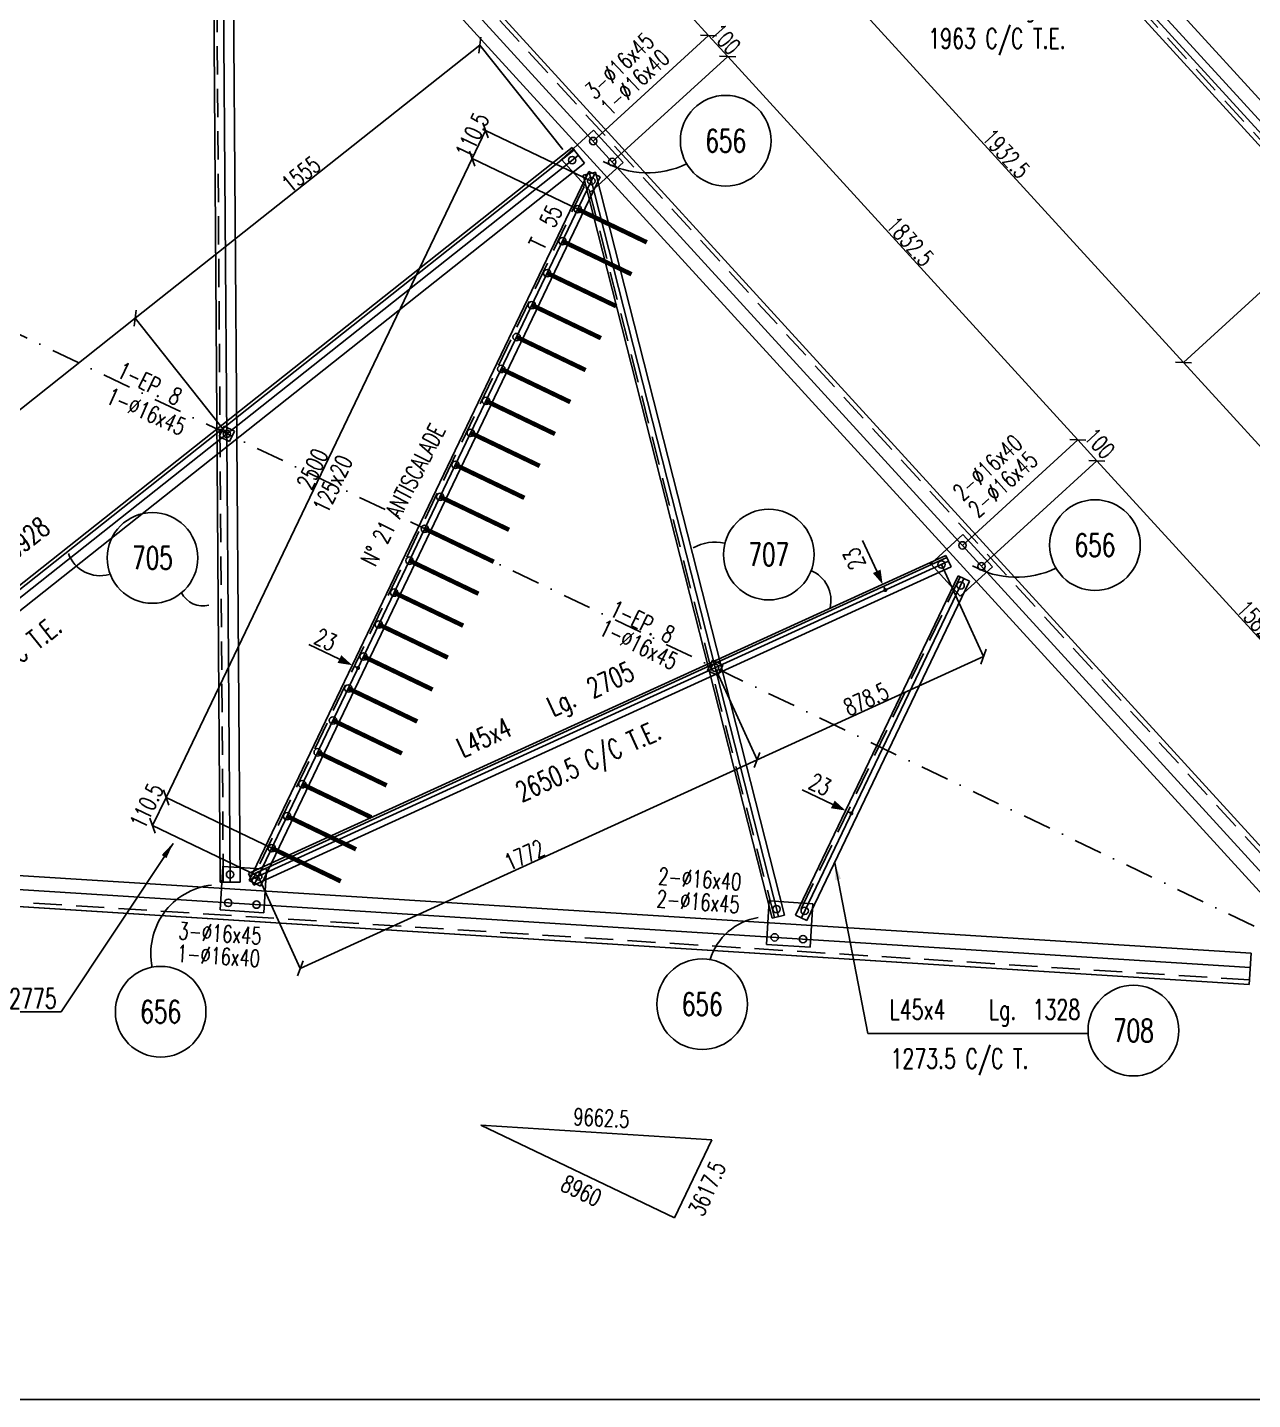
# Model space of a CAD drawing. Extents: x 669586 to 685806, y -4580 to 6900.
# Drawn here: x 673287 to 677611, y -4580 to 261 of the extents above; entities that cross this region are included whole.
import ezdxf
from ezdxf.enums import TextEntityAlignment as Align

# ---------------------------------------------------------------- set-up
doc = ezdxf.new("R2010")
doc.units = 0
doc.header["$LTSCALE"] = 200
doc.header["$MEASUREMENT"] = 0
doc.linetypes.add('DASHDOT', pattern=[1, 0.5, -0.25, 0, -0.25])
doc.linetypes.add('DASHED', pattern=[0.75, 0.5, -0.25])
doc.layers.get('0').update_dxf_attribs({"linetype": 'CONTINUOUS'})
for name, color, linetype in [('ASSI', 6, 'CONTINUOUS'), ('BOLLINI_1', 7, 'CONTINUOUS'), ('FORI', 2, 'CONTINUOUS'), ('LINEA_ANG', 2, 'CONTINUOUS'), ('LINEE_PIASTRE', 2, 'CONTINUOUS'), ('LM', 7, 'CONTINUOUS'), ('LS', 7, 'CONTINUOUS'), ('MZ', 6, 'DASHDOT'), ('PIASTRE', 5, 'CONTINUOUS'), ('QT_MAL', 7, 'CONTINUOUS'), ('QT_MPR', 7, 'CONTINUOUS'), ('TRAT-Y', 7, 'DASHED')]:
    doc.layers.add(name, color=color, linetype=linetype)
doc.styles.add('QUOTE', font='ROMANS8.SHX', dxfattribs={"width": 0.7})
doc.styles.add('RQL', font='ROMANS8.SHX', dxfattribs={"width": 0.7})
doc.styles.add('RS', font='ROMANS8.shx', dxfattribs={"width": 0.7})
doc.styles.get("Standard").update_dxf_attribs({"font": 'ROMANS8.SHX', "width": 0.7})
doc.dimstyles.new('FRECCE1', dxfattribs={"dimtxt": 60, "dimasz": 6.66, "dimexe": 0, "dimexo": 0, "dimgap": 1, "dimtad": 1, "dimzin": 0, "dimdsep": 46, "dimtxsty": 'RS', "dimblk1": 'QUOTP', "dimblk2": 'QUOTF', "dimsah": 1, "dimcen": 0, "dimclrd": 2, "dimclre": 2, "dimclrt": 7, "dimadec": 0, "dimazin": 0, "dimtfac": 1, "dimtix": 1, "dimtmove": 2, "dimatfit": 3, "dimldrblk": 'QUOTP', "dimfxl": 1, "dimtolj": 1, "dimtzin": 0, "dimarcsym": 0})
doc.dimstyles.new('TRATTO', dxfattribs={"dimscale": 0, "dimtxt": 60, "dimasz": 40, "dimexe": 0, "dimexo": 0, "dimgap": 5, "dimtad": 1, "dimrnd": 0.5, "dimdsep": 46, "dimtxsty": 'RS', "dimblk1": 'OBLIQUE', "dimblk2": 'OBLIQUE', "dimsah": 1, "dimcen": 0.09, "dimclrd": 2, "dimclre": 2, "dimclrt": 7, "dimadec": 0, "dimazin": 0, "dimtfac": 1, "dimtix": 1, "dimtmove": 2, "dimatfit": 3, "dimfxl": 1, "dimtolj": 1, "dimtzin": 0, "dimarcsym": 0})

# ---------------------------------------------------------------- blocks, each defined once
blk = doc.blocks.new('ASSE98')
blk.add_line((0, 0), (1, 0))
at = {"color": 7, "flags": 1}
for tag, p in [('LAV1', (3.07431, 6.82847)), ('LAV2', (3.07431, 6.49513)), ('LAV3', (3.07431, 6.1618)), ('LAV4', (3.07431, 5.82847)), ('LAV5', (3.07431, 5.49513)), ('LAV6', (3.07431, 5.1618)), ('LAV7', (3.07431, 4.82847)), ('LAV8', (3.07431, 4.49513)), ('LAV9', (3.07431, 4.1618)), ('LAV10', (3.07431, 3.82847))]:
    blk.add_attdef(tag, p, '', height=0.2, dxfattribs=at)
at = {"color": 7, "style": 'QUOTE', "width": 0.5, "flags": 1}
for tag, p in [('TI', (1.38308, 6.82731)), ('DI_S', (1.38308, 6.42178)), ('D_S', (1.38308, 6.02092)), ('E_S', (1.38308, 5.68065)), ('NFORI', (1.36454, 5.29792)), ('ALAR', (1.36349, 4.93246)), ('FAM', (1.3775, 4.54645)), ('ALA', (1.38308, 4.19257)), ('DISP2', (1.38308, 3.84971)), ('DISP1', (1.38308, 3.50686)), ('PINZAF', (1.38308, 3.164)), ('PINZAI', (1.38308, 2.82114)), ('TRP', (1.38308, 2.47829)), ('NP', (1.38308, 2.13543)), ('SV', (1.38308, 1.79257)), ('PESO', (1.38308, 1.44971)), ('QUA', (1.38308, 1.10686)), ('LUN', (1.38308, 0.764)), ('PROF', (1.38308, 0.42114)), ('POS', (1.38308, 0.07829))]:
    blk.add_attdef(tag, p, '', height=0.2, dxfattribs=at)
blk = doc.blocks.new('16')
blk.add_circle((0, 0), 1)
blk = doc.blocks.new('MRKR_98')
blk.add_point((0, 0))
at = {"color": 7, "style": 'QUOTE', "width": 0.5, "flags": 1}
for tag, p in [('AUX2', (3.71, 4.93)), ('NFORI', (3.72, 5.3)), ('TI', (3.73, 6.83)), ('DI_S', (3.73, 6.42)), ('D_S', (3.73, 6.02)), ('E_S', (3.73, 5.68)), ('AUX1', (3.73, 4.19)), ('FAM', (3.73, 4.55)), ('COMMESSA', (3.73, 3.85)), ('MD', (3.73, 3.51)), ('MP', (3.73, 3.16)), ('LARGHEZZA', (3.73, 2.82)), ('SPESSORE', (3.73, 2.48)), ('NP', (3.73, 2.14)), ('SV', (3.73, 1.79)), ('PESO', (3.73, 1.45)), ('QUA', (3.73, 1.11)), ('LUN', (3.73, 0.76)), ('PROF', (3.73, 0.42)), ('POS', (3.73, 0.08))]:
    blk.add_attdef(tag, p, '', height=0.2, dxfattribs=at)
at = {"color": 7, "flags": 1}
for tag, p in [('LAV1', (5.26, 6.88)), ('LAV2', (5.26, 6.55)), ('LAV3', (5.26, 6.21)), ('LAV4', (5.26, 5.88)), ('LAV5', (5.26, 5.55)), ('LAV6', (5.26, 5.21)), ('LAV7', (5.26, 4.88)), ('LAV8', (5.26, 4.55)), ('LAV9', (5.26, 4.21)), ('LAV10', (5.26, 3.88))]:
    blk.add_attdef(tag, p, '', height=0.2, dxfattribs=at)
blk = doc.blocks.new('IQ')
for p, q in [((0.5, 0.5), (-0.5, 0.5)), ((-0.5, 0.5), (-0.5, -0.5)), ((0.5, -0.5), (0.5, 0.5)), ((-0.5, -0.5), (0.5, -0.5))]:
    blk.add_line(p, q)
at = {"flags": 1}
for tag, p in [('SPESSORE', (0, -0.01)), ('NUMERO', (0, -0.34))]:
    blk.add_attdef(tag, p, '', height=0.2, dxfattribs=at)
blk = doc.blocks.new('xxx')
blk.add_circle((0, 0), 8)
at = {"color": 3, "style": 'RQL', "width": 0.7}
blk.add_attdef('POS', text='', height=4, dxfattribs=at).set_placement((0, 0), align=Align.MIDDLE)
at = {"color": 3, "style": 'RQL', "width": 0.7, "flags": 1}
blk.add_attdef('POS1', (-0.39, -5.42), '', height=2, dxfattribs=at)
at = {"style": 'RQL', "width": 0.7, "flags": 1}
blk.add_attdef('TIPO', (-0.39, -8.66), '', height=2, dxfattribs=at)
blk = doc.blocks.new('_OBLIQUE')
at = {"color": 0, "linetype": 'ByBlock'}
blk.add_line((-0.5, -0.5), (0.5, 0.5), dxfattribs=at)
blk = doc.blocks.new('*D124')
at = {"layer": 'QT_MPR', "color": 2, "lineweight": -2, "transparency": 16777216}
for p, q in [((677938.9, -398.7), (677367.1, -921.1)), ((677367.1, -921.1), (678381.9, -2031.9)), ((678933, -1528.4), (678381.9, -2031.9))]:
    blk.add_line(p, q, dxfattribs=at)
at = {"layer": 'QT_MPR', "color": 2, "lineweight": -2, "transparency": 16777216, "xscale": 40, "yscale": 40, "zscale": 40}
for p, rotation in [((677367.1, -921.1), 132.4137868439561), ((678381.9, -2031.9), 312.4137868439561)]:
    blk.add_blockref('_OBLIQUE', p, dxfattribs=dict(at, rotation=rotation))
at = {"layer": 'QT_MPR', "color": 7, "transparency": 16777216, "insert": (677910.9, -1435.4), "char_height": 60, "attachment_point": 5, "rotation": 312.4138, "style": 'RS'}
blk.add_mtext('\\A1;1505', dxfattribs=at)
blk = doc.blocks.new('*D132')
at = {"layer": 'LS', "color": 2, "lineweight": -2, "transparency": 16777216}
for p, q in [((676635.4, 1028.1), (676063.6, 505.7)), ((676063.6, 505.7), (677367.1, -921.1)), ((677938.9, -398.7), (677367.1, -921.1))]:
    blk.add_line(p, q, dxfattribs=at)
at = {"layer": 'LS', "color": 2, "lineweight": -2, "transparency": 16777216, "xscale": 40, "yscale": 40, "zscale": 40}
for p, rotation in [((676063.6, 505.7), 132.413786843956), ((677367.1, -921.1), 312.413786843956)]:
    blk.add_blockref('_OBLIQUE', p, dxfattribs=dict(at, rotation=rotation))
at = {"layer": 'LS', "color": 7, "transparency": 16777216, "insert": (676741.2, -184.1), "char_height": 60, "attachment_point": 5, "rotation": 312.4138, "style": 'RS'}
blk.add_mtext('\\A1;1932.5', dxfattribs=at)
blk = doc.blocks.new('*D194')
at = {"layer": 'QT_MPR', "color": 2, "lineweight": -2, "transparency": 16777216}
for p, q in [((673512.1, 1612.3), (671934.2, 13.6)), ((673872.3, 1256.8), (673512.1, 1612.3)), ((672330, -377), (671934.2, 13.6))]:
    blk.add_line(p, q, dxfattribs=at)
at = {"layer": 'QT_MPR', "color": 2, "lineweight": -2, "transparency": 16777216, "xscale": 40, "yscale": 40, "zscale": 40}
for p, rotation in [((673512.1, 1612.3), 45.37572195856471), ((671934.2, 13.6), 225.3757219585647)]:
    blk.add_blockref('_OBLIQUE', p, dxfattribs=dict(at, rotation=rotation))
at = {"layer": 'QT_MPR', "color": 7, "transparency": 16777216, "insert": (672699.2, 838.5), "char_height": 60, "attachment_point": 5, "rotation": 45.3757, "style": 'RS'}
blk.add_mtext('\\A1;2243.5', dxfattribs=at)
blk = doc.blocks.new('*D196')
at = {"layer": 'QT_MPR', "color": 2, "lineweight": -2, "transparency": 16777216}
for p, q in [((674883.5, 199.1), (673667.1, -764.4)), ((675175.8, -169.9), (674883.5, 199.1)), ((673990.4, -1172.5), (673667.1, -764.4))]:
    blk.add_line(p, q, dxfattribs=at)
at = {"layer": 'QT_MPR', "color": 2, "lineweight": -2, "transparency": 16777216, "xscale": 40, "yscale": 40, "zscale": 40}
for p, rotation in [((674883.5, 199.1), 38.38230498299292), ((673667.1, -764.4), 218.3823049829929)]:
    blk.add_blockref('_OBLIQUE', p, dxfattribs=dict(at, rotation=rotation))
at = {"layer": 'QT_MPR', "color": 7, "transparency": 16777216, "insert": (674252.2, -256.3), "char_height": 60, "attachment_point": 5, "rotation": 38.3823, "style": 'RS'}
blk.add_mtext('\\A1;1555', dxfattribs=at)
blk = doc.blocks.new('*D197')
at = {"layer": 'QT_MPR', "color": 2, "lineweight": -2, "transparency": 16777216}
for p, q in [((673667.1, -764.4), (671846.8, -2206.3)), ((673990.4, -1172.5), (673667.1, -764.4)), ((672139.1, -2575.3), (671846.8, -2206.3))]:
    blk.add_line(p, q, dxfattribs=at)
at = {"layer": 'QT_MPR', "color": 2, "lineweight": -2, "transparency": 16777216, "xscale": 40, "yscale": 40, "zscale": 40}
for p, rotation in [((673667.1, -764.4), 38.38230498299292), ((671846.8, -2206.3), 218.3823049829929)]:
    blk.add_blockref('_OBLIQUE', p, dxfattribs=dict(at, rotation=rotation))
at = {"layer": 'QT_MPR', "color": 7, "transparency": 16777216, "insert": (672733.9, -1459), "char_height": 60, "attachment_point": 5, "rotation": 38.3823, "style": 'RS'}
blk.add_mtext('\\A1;2319', dxfattribs=at)
blk = doc.blocks.new('*D176')
at = {"layer": 'QT_MPR', "color": 2, "lineweight": -2, "transparency": 16777216}
for p, q in [((674903.7, -101.9), (674856.1, -201.3)), ((675277, -280.7), (674903.7, -101.9)), ((675229.3, -380.1), (674856.1, -201.3))]:
    blk.add_line(p, q, dxfattribs=at)
at = {"layer": 'QT_MPR', "color": 2, "lineweight": -2, "transparency": 16777216, "xscale": 40, "yscale": 40, "zscale": 40}
for p, rotation in [((674903.7, -101.9), 64.39968725820046), ((674856.1, -201.3), 244.3996872582004)]:
    blk.add_blockref('_OBLIQUE', p, dxfattribs=dict(at, rotation=rotation))
at = {"layer": 'QT_MPR', "color": 7, "transparency": 16777216, "insert": (674856.5, -119.5), "char_height": 60, "attachment_point": 5, "rotation": 64.3997, "style": 'RS'}
blk.add_mtext('\\A1;110.5', dxfattribs=at)
blk = doc.blocks.new('*D177')
at = {"layer": 'QT_MPR', "color": 2, "lineweight": -2, "transparency": 16777216}
for p, q in [((674856.1, -201.3), (673775.8, -2455.9)), ((675229.3, -380.1), (674856.1, -201.3)), ((674149.1, -2634.7), (673775.8, -2455.9))]:
    blk.add_line(p, q, dxfattribs=at)
at = {"layer": 'QT_MPR', "color": 2, "lineweight": -2, "transparency": 16777216, "xscale": 40, "yscale": 40, "zscale": 40}
for p, rotation in [((674856.1, -201.3), 64.39968725820046), ((673775.8, -2455.9), 244.3996872582004)]:
    blk.add_blockref('_OBLIQUE', p, dxfattribs=dict(at, rotation=rotation))
at = {"layer": 'QT_MPR', "color": 7, "transparency": 16777216, "insert": (674364.1, -1349.2), "char_height": 60, "attachment_point": 5, "rotation": 64.3997, "style": 'RS'}
blk.add_mtext('\\A1;125x20', dxfattribs=at)
blk = doc.blocks.new('*D178')
at = {"layer": 'QT_MPR', "color": 2, "lineweight": -2, "transparency": 16777216}
for p, q in [((674856.1, -201.3), (673775.8, -2455.9)), ((675229.3, -380.1), (674856.1, -201.3)), ((674149.1, -2634.7), (673775.8, -2455.9))]:
    blk.add_line(p, q, dxfattribs=at)
at = {"layer": 'QT_MPR', "color": 2, "lineweight": -2, "transparency": 16777216, "xscale": 40, "yscale": 40, "zscale": 40}
for p, rotation in [((674856.1, -201.3), 64.39968725820046), ((673775.8, -2455.9), 244.3996872582004)]:
    blk.add_blockref('_OBLIQUE', p, dxfattribs=dict(at, rotation=rotation))
at = {"layer": 'QT_MPR', "color": 7, "transparency": 16777216, "insert": (674292.6, -1296.3), "char_height": 60, "attachment_point": 5, "rotation": 64.3997, "style": 'RS'}
blk.add_mtext('\\A1;2500', dxfattribs=at)
blk = doc.blocks.new('*D179')
at = {"layer": 'QT_MPR', "color": 2, "lineweight": -2, "transparency": 16777216}
for p, q in [((673775.8, -2455.9), (673728.3, -2555.2)), ((674149.1, -2634.7), (673775.8, -2455.9)), ((674101.5, -2734), (673728.3, -2555.2))]:
    blk.add_line(p, q, dxfattribs=at)
at = {"layer": 'QT_MPR', "color": 2, "lineweight": -2, "transparency": 16777216, "xscale": 40, "yscale": 40, "zscale": 40}
for p, rotation in [((673775.8, -2455.9), 64.39968725820046), ((673728.3, -2555.2), 244.3996872582004)]:
    blk.add_blockref('_OBLIQUE', p, dxfattribs=dict(at, rotation=rotation))
at = {"layer": 'QT_MPR', "color": 7, "transparency": 16777216, "insert": (673707.4, -2485.8), "char_height": 60, "attachment_point": 5, "rotation": 64.3997, "style": 'RS'}
blk.add_mtext('\\A1;110.5', dxfattribs=at)
blk = doc.blocks.new('QUOTP')
at = {"layer": 'ASSI', "color": 2, "const_width": 1.07}
blk.add_lwpolyline([(-0.53, 0, 1), (0.53, 0, 1)], format="xyb", close=True, dxfattribs=at)
blk = doc.blocks.new('QUOTF')
at = {"layer": 'LS', "color": 2}
blk.add_line((7.5, 0), (25.5, 0), dxfattribs=at)
blk.add_solid([(7.5, 2.25), (0, 0), (7.5, -2.25)], dxfattribs=at)
blk = doc.blocks.new('*D175')
at = {"layer": 'QT_MAL', "color": 2, "lineweight": -2, "transparency": 16777216}
for p, q in [((674432.9, -1989), (674432.9, -1989)), ((674447.7, -1996.1), (674438.9, -1991.9)), ((674453.7, -1999), (674453.7, -1999))]:
    blk.add_line(p, q, dxfattribs=at)
at = {"layer": 'QT_MAL', "color": 2, "lineweight": -2, "transparency": 16777216, "xscale": 6.66, "yscale": 6.66, "zscale": 6.66}
for name, p, rotation in [('QUOTF', (674432.9, -1989), 154.3996872582005), ('QUOTP', (674453.7, -1999), 334.3996872582004)]:
    blk.add_blockref(name, p, dxfattribs=dict(at, rotation=rotation))
at = {"layer": 'QT_MAL', "color": 7, "transparency": 16777216, "insert": (674339.2, -1898.7), "char_height": 60, "attachment_point": 5, "rotation": 334.3997, "style": 'RS'}
blk.add_mtext('\\A1;23', dxfattribs=at)
blk = doc.blocks.new('bull')
at = {"style": 'RS', "width": 0.7, "flags": 1}
for tag, p in [('NN', (-12.25, 0)), ('DIAMETRO', (0, -4.86)), ('SERRAGGIO', (0, -9.71)), ('LUNGHEZZA', (0, -14.57)), ('NB', (0, -19.43)), ('TIPO', (0, -24.12)), ('EL', (-0.14, -29))]:
    blk.add_attdef(tag, p, '', height=3, dxfattribs=at)
at = {"style": 'RS', "width": 0.7}
blk.add_attdef('BULLONE', (0, 0), '', height=3, dxfattribs=at)
blk = doc.blocks.new('imbbull')
at = {"style": 'RS', "width": 0.7, "flags": 1}
for tag, p in [('NN', (-11.1, 0)), ('DIAMETRO', (0, -4.86)), ('SERRAGGIO', (0, -9.71)), ('LUNGHEZZA', (0, -14.57)), ('NB', (0, -19.43)), ('TIPO', (0, -24.38)), ('EL', (-0.14, -29.26))]:
    blk.add_attdef(tag, p, '', height=3, dxfattribs=at)
at = {"style": 'RS', "width": 0.7}
blk.add_attdef('BULLONE', (0, 0), '', height=3, dxfattribs=at)
blk = doc.blocks.new('*D173')
at = {"layer": 'QT_MPR', "color": 2, "lineweight": -2, "transparency": 16777216}
for p, q in [((676513, -1633.6), (676661.2, -1958.4)), ((676661.2, -1958.4), (675862, -2323)), ((675713.9, -1998.3), (675862, -2323))]:
    blk.add_line(p, q, dxfattribs=at)
at = {"layer": 'QT_MPR', "color": 2, "lineweight": -2, "transparency": 16777216, "xscale": 40, "yscale": 40, "zscale": 40}
for p, rotation in [((676661.2, -1958.4), 24.52787015546605), ((675862, -2323), 204.527870155466)]:
    blk.add_blockref('_OBLIQUE', p, dxfattribs=dict(at, rotation=rotation))
at = {"layer": 'QT_MPR', "color": 7, "transparency": 16777216, "insert": (676247.1, -2108.9), "char_height": 60, "attachment_point": 5, "rotation": 24.5279, "style": 'RS'}
blk.add_mtext('\\A1;878.5', dxfattribs=at)
blk = doc.blocks.new('*D174')
at = {"layer": 'QT_MPR', "color": 2, "lineweight": -2, "transparency": 16777216}
for p, q in [((675713.9, -1998.3), (675862, -2323)), ((675862, -2323), (674249.7, -3058.8)), ((674101.5, -2734), (674249.7, -3058.8))]:
    blk.add_line(p, q, dxfattribs=at)
at = {"layer": 'QT_MPR', "color": 2, "lineweight": -2, "transparency": 16777216, "xscale": 40, "yscale": 40, "zscale": 40}
for p, rotation in [((675862, -2323), 24.52787015546605), ((674249.7, -3058.8), 204.527870155466)]:
    blk.add_blockref('_OBLIQUE', p, dxfattribs=dict(at, rotation=rotation))
at = {"layer": 'QT_MPR', "color": 7, "transparency": 16777216, "insert": (675041.3, -2659.1), "char_height": 60, "attachment_point": 5, "rotation": 24.5279, "style": 'RS'}
blk.add_mtext('\\A1;1772', dxfattribs=at)
blk = doc.blocks.new('*D183')
at = {"layer": 'QT_MAL', "color": 2, "lineweight": -2, "transparency": 16777216}
for p, q in [((676305.1, -1703.2), (676305.1, -1703.2)), ((676311.9, -1718.1), (676307.9, -1709.2)), ((676314.7, -1724.1), (676314.7, -1724.1))]:
    blk.add_line(p, q, dxfattribs=at)
at = {"layer": 'QT_MAL', "color": 2, "lineweight": -2, "transparency": 16777216, "xscale": 6.66, "yscale": 6.66, "zscale": 6.66}
for name, p, rotation in [('QUOTF', (676305.1, -1703.2), 114.527870155466), ('QUOTP', (676314.7, -1724.1), 294.527870155466)]:
    blk.add_blockref(name, p, dxfattribs=dict(at, rotation=rotation))
at = {"layer": 'QT_MAL', "color": 7, "transparency": 16777216, "insert": (676205, -1613.3), "char_height": 60, "attachment_point": 5, "rotation": 114.5279, "style": 'RS'}
blk.add_mtext('\\A1;23', dxfattribs=at)
blk = doc.blocks.new('*D187')
at = {"layer": 'QT_MPR', "color": 2, "lineweight": -2, "transparency": 16777216}
for p, q in [((674047.3, 1213.6), (674454.8, 1585.8)), ((674454.8, 1585.8), (675690.8, 232.8)), ((675283.3, -139.4), (675690.8, 232.8))]:
    blk.add_line(p, q, dxfattribs=at)
at = {"layer": 'QT_MPR', "color": 2, "lineweight": -2, "transparency": 16777216, "xscale": 40, "yscale": 40, "zscale": 40}
for p, rotation in [((674454.8, 1585.8), 132.41378684396), ((675690.8, 232.8), 312.41378684396)]:
    blk.add_blockref('_OBLIQUE', p, dxfattribs=dict(at, rotation=rotation))
at = {"layer": 'QT_MPR', "color": 7, "transparency": 16777216, "insert": (675098.6, 932.9), "char_height": 60, "attachment_point": 5, "rotation": 312.4138, "style": 'RS'}
blk.add_mtext('\\A1;1832.5', dxfattribs=at)
blk = doc.blocks.new('*D188')
at = {"layer": 'QT_MPR', "color": 2, "lineweight": -2, "transparency": 16777216}
for p, q in [((675283.3, -139.4), (675690.8, 232.8)), ((675690.8, 232.8), (675758.2, 159)), ((675350.8, -213.2), (675758.2, 159))]:
    blk.add_line(p, q, dxfattribs=at)
at = {"layer": 'QT_MPR', "color": 2, "lineweight": -2, "transparency": 16777216, "xscale": 40, "yscale": 40, "zscale": 40}
for p, rotation in [((675690.8, 232.8), 132.41378684396), ((675758.2, 159), 312.41378684396)]:
    blk.add_blockref('_OBLIQUE', p, dxfattribs=dict(at, rotation=rotation))
at = {"layer": 'QT_MPR', "color": 7, "transparency": 16777216, "insert": (675750.4, 219.5), "char_height": 60, "attachment_point": 5, "rotation": 312.4138, "style": 'RS'}
blk.add_mtext('\\A1;100', dxfattribs=at)
blk = doc.blocks.new('*D189')
at = {"layer": 'QT_MPR', "color": 2, "lineweight": -2, "transparency": 16777216}
for p, q in [((675350.8, -213.2), (675758.2, 159)), ((675758.2, 159), (676994.3, -1193.9)), ((676586.8, -1566.2), (676994.3, -1193.9))]:
    blk.add_line(p, q, dxfattribs=at)
at = {"layer": 'QT_MPR', "color": 2, "lineweight": -2, "transparency": 16777216, "xscale": 40, "yscale": 40, "zscale": 40}
for p, rotation in [((675758.2, 159), 132.41378684396), ((676994.3, -1193.9), 312.41378684396)]:
    blk.add_blockref('_OBLIQUE', p, dxfattribs=dict(at, rotation=rotation))
at = {"layer": 'QT_MPR', "color": 7, "transparency": 16777216, "insert": (676402.1, -493.9), "char_height": 60, "attachment_point": 5, "rotation": 312.4138, "style": 'RS'}
blk.add_mtext('\\A1;1832.5', dxfattribs=at)
blk = doc.blocks.new('*D190')
at = {"layer": 'QT_MPR', "color": 2, "lineweight": -2, "transparency": 16777216}
for p, q in [((676586.8, -1566.2), (676994.3, -1193.9)), ((676994.3, -1193.9), (677061.7, -1267.8)), ((676654.2, -1640), (677061.7, -1267.8))]:
    blk.add_line(p, q, dxfattribs=at)
at = {"layer": 'QT_MPR', "color": 2, "lineweight": -2, "transparency": 16777216, "xscale": 40, "yscale": 40, "zscale": 40}
for p, rotation in [((676994.3, -1193.9), 132.41378684396), ((677061.7, -1267.8), 312.41378684396)]:
    blk.add_blockref('_OBLIQUE', p, dxfattribs=dict(at, rotation=rotation))
at = {"layer": 'QT_MPR', "color": 7, "transparency": 16777216, "insert": (677071.4, -1206.5), "char_height": 60, "attachment_point": 5, "rotation": 312.4138, "style": 'RS'}
blk.add_mtext('\\A1;100', dxfattribs=at)
blk = doc.blocks.new('*D192')
at = {"layer": 'QT_MPR', "color": 2, "lineweight": -2, "transparency": 16777216}
for p, q in [((676654.2, -1640), (677061.7, -1267.8)), ((677061.7, -1267.8), (678128.7, -2435.7)), ((677765.5, -2767.5), (678128.7, -2435.7))]:
    blk.add_line(p, q, dxfattribs=at)
at = {"layer": 'QT_MPR', "color": 2, "lineweight": -2, "transparency": 16777216, "xscale": 40, "yscale": 40, "zscale": 40}
for p, rotation in [((677061.7, -1267.8), 132.41378684396), ((678128.7, -2435.7), 312.41378684396)]:
    blk.add_blockref('_OBLIQUE', p, dxfattribs=dict(at, rotation=rotation))
at = {"layer": 'QT_MPR', "color": 7, "transparency": 16777216, "insert": (677621, -1828.1), "char_height": 60, "attachment_point": 5, "rotation": 312.4138, "style": 'RS'}
blk.add_mtext('\\A1;1582', dxfattribs=at)
blk = doc.blocks.new('*D193')
at = {"layer": 'QT_MAL', "color": 2, "lineweight": -2, "transparency": 16777216}
blk.add_line((676189.1, -2508.9), (676180.3, -2504.7), dxfattribs=at)
at = {"layer": 'QT_MAL', "color": 2, "lineweight": -2, "transparency": 16777216, "xscale": 6.66, "yscale": 6.66, "zscale": 6.66}
for name, p, rotation in [('QUOTF', (676174.3, -2501.8), 154.3996872581528), ('QUOTP', (676195.1, -2511.7), 334.3996872581528)]:
    blk.add_blockref(name, p, dxfattribs=dict(at, rotation=rotation))
at = {"layer": 'QT_MAL', "color": 7, "transparency": 16777216, "insert": (676084.4, -2410), "char_height": 60, "attachment_point": 5, "rotation": 334.3997, "style": 'RS'}
blk.add_mtext('\\A1;23', dxfattribs=at)

msp = doc.modelspace()

# ---------------------------------------------------------------- linework, layer by layer
at = {"layer": 'LINEA_ANG'}
for p, q in [((672745.568, 5197.063), (678995.301, -1643.961)), ((679007.716, -1494.462), (672868.598, 5225.481)), ((677765.507, -2767.46), (671515.774, 4073.564)), ((671434.562, 3999.371), (677684.294, -2841.653)), ((673966.887, -2755.049), (673938.295, 1172.847)), ((674008.293, 1173.356), (674036.885, -2754.54)), ((675208.937, -162.651), (672129.835, -2601.569)), ((675252.4, -217.523), (675208.937, -162.651)), ((672173.299, -2656.441), (675252.4, -217.523)), ((675267.876, -246.393), (674068.824, -2748.972)), ((674109.407, -2768.416), (675308.458, -265.837)), ((675248.005, -260.184), (675291.617, -249.091)), ((675914.834, -2881.703), (675248.005, -260.184)), ((675308.458, -265.837), (675267.876, -246.393)), ((675291.617, -249.091), (675958.445, -2870.61)), ((675251.776, -299.667), (675244.111, -295.994)), ((676527.98, -1601.501), (674067.081, -2724.443)), ((674085.762, -2765.383), (676546.662, -1642.44)), ((676546.662, -1642.44), (676527.98, -1601.501)), ((676571.337, -1673.176), (675997.521, -2870.806)), ((676038.103, -2890.25), (676611.92, -1692.62)), ((676611.92, -1692.62), (676571.337, -1673.176)), ((669644.667, -2502.598), (677605.8, -3005.481)), ((677598.865, -3115.262), (669637.733, -2612.379)), ((674036.885, -2754.54), (673966.887, -2755.049)), ((674067.081, -2724.443), (674085.762, -2765.383)), ((674068.824, -2748.972), (674109.407, -2768.416)), ((675958.445, -2870.61), (675914.834, -2881.703)), ((675997.521, -2870.806), (676038.103, -2890.25)), ((677605.8, -3005.481), (677598.865, -3115.262))]:
    msp.add_line(p, q, dxfattribs=at)
at = {"layer": 'LINEA_ANG', "color": 2}
for p, q in [((675215.767, -171.274), (672136.665, -2610.191)), ((676531.509, -1609.234), (674070.61, -2732.176))]:
    msp.add_line(p, q, dxfattribs=at)
at = {"layer": 'LINEE_PIASTRE'}
for p, q in [((675285.056, -101.258), (675171.359, -205.128)), ((675388.926, -214.956), (675285.056, -101.258)), ((675171.359, -205.128), (675275.229, -318.825)), ((675275.229, -318.825), (675388.926, -214.956)), ((676588.517, -1528.041), (676474.82, -1631.911)), ((676692.387, -1641.738), (676588.517, -1528.041)), ((676474.82, -1631.911), (676578.69, -1745.608)), ((676578.69, -1745.608), (676692.387, -1641.738)), ((673966.737, -2852.765), (673976.445, -2699.071)), ((673976.445, -2699.071), (674130.139, -2708.779)), ((674130.139, -2708.779), (674120.43, -2862.473)), ((674120.43, -2862.473), (673966.737, -2852.765)), ((675895.435, -2974.595), (675905.143, -2820.901)), ((675905.143, -2820.901), (676058.837, -2830.61)), ((676058.837, -2830.61), (676049.129, -2984.303)), ((676049.129, -2984.303), (675895.435, -2974.595))]:
    msp.add_line(p, q, dxfattribs=at)
at = {"layer": 'LS', "color": 6}
for p, q in [((679204.444, -1825.447), (672687.136, 5308.467)), ((678990.796, -1550.073), (673643.299, 4303.355)), ((672642.686, 2751.077), (677721.209, -2807.929)), ((669641.515, -2552.499), (677602.648, -3055.381)), ((673405.464, -3211.693), (673800.409, -2617.718)), ((676253.3, -3288.151), (676136.706, -2686.305)), ((673405.464, -3211.693), (672637.5, -3211.693)), ((676253.3, -3288.151), (677033.324, -3288.151)), ((675570.489, -3939.579), (674886.792, -3612.002)), ((674886.792, -3612.002), (675702.745, -3663.544)), ((675702.745, -3663.544), (675570.489, -3939.579))]:
    msp.add_line(p, q, dxfattribs=at)
at = {"layer": 'LS', "color": 8}
msp.add_lwpolyline([(669586.361, 6899.738), (669586.361, -4580.262), (682306.361, -4580.262), (682306.361, -2980.262), (685806.361, -2980.262), (685806.361, 6899.738), (669586.361, 6899.738)], close=True, dxfattribs=at)
at = {"layer": 'LS', "color": 6, "const_width": 16}
for points in [[(675229.3, -380.135), (675472.794, -496.8)], [(675121.277, -605.593), (675364.772, -722.257)], [(675013.255, -831.051), (675256.749, -947.715)], [(674905.232, -1056.508), (675148.726, -1173.173)], [(674797.209, -1281.966), (675040.704, -1398.63)], [(674689.187, -1507.423), (674932.681, -1624.088)], [(674581.164, -1732.881), (674824.658, -1849.545)], [(674473.141, -1958.338), (674716.636, -2075.003)], [(674365.119, -2183.796), (674608.613, -2300.46)], [(674257.096, -2409.253), (674500.59, -2525.918)], [(674149.073, -2634.711), (674392.568, -2751.375)]]:
    msp.add_lwpolyline(points, dxfattribs=at)
at = {"layer": 'LS', "color": 2, "linetype": 'DASHED', "const_width": 16}
for points in [[(675175.289, -492.864), (675418.783, -609.529)], [(675067.266, -718.322), (675310.76, -834.986)], [(674959.243, -943.779), (675202.738, -1060.444)], [(674851.221, -1169.237), (675094.715, -1285.901)], [(674743.198, -1394.694), (674986.692, -1511.359)], [(674635.175, -1620.152), (674878.67, -1736.816)], [(674527.153, -1845.609), (674770.647, -1962.274)], [(674419.13, -2071.067), (674662.624, -2187.731)], [(674311.107, -2296.525), (674554.602, -2413.189)], [(674203.085, -2521.982), (674446.579, -2638.647)]]:
    msp.add_lwpolyline(points, dxfattribs=at)
at = {"layer": 'LS', "color": 6}
for centre, radius, start, end in [((675474.41, 66.354), 318.162, 240.738652, 295.918412), ((673542.753, -1554.719), 118.473, 199.703142, 286.088174), ((675712.6, -1706.008), 151.084, 76.83147, 120.217979), ((676777.872, -1360.429), 318.162, 240.738652, 295.918412), ((676007.079, -1761.322), 115.681, 347.052403, 67.063079), ((673907.226, -1692.179), 87.666, 208.229685, 282.914176), ((673964.241, -3005.363), 242.017, 96.701117, 191.70462), ((675898.814, -3088.882), 211.613, 98.809014, 163.151766)]:
    msp.add_arc(centre, radius, start, end, dxfattribs=at)
for points in [[(673777.198, -2669.927), (673802.506, -2614.614), (673760.627, -2658.729)], [(676157.935, -2743.308), (676136.706, -2686.305), (676138.3, -2747.112)]]:
    msp.add_solid(points, dxfattribs=at)
at = {"layer": 'MZ'}
msp.add_line((669586.361, 937.563), (677727.46, -2963.052), dxfattribs=at)
at = {"layer": 'TRAT-Y'}
for p, q in [((672757.381, 5207.854), (679007.113, -1633.169)), ((677753.694, -2778.251), (671503.962, 4062.772)), ((673977.887, -2754.969), (673949.294, 1172.927)), ((675923.072, -2879.608), (675256.243, -258.088)), ((675251.776, -299.667), (674076.49, -2752.645)), ((676579.003, -1676.849), (676005.187, -2874.479)), ((677599.874, -3099.294), (669638.741, -2596.411))]:
    msp.add_line(p, q, dxfattribs=at)

# ---------------------------------------------------------------- block references
at = {"layer": 'ASSI'}
for p, xscale, rotation in [((672745.568, 5197.063), 9266, 312.4137868439561), ((673973.294, 1173.101), 3928, 270.4170695334433), ((675270.296, -254.514), 2705, 284.271504360786), ((669637.753, -2612.381), 7977, 356.3855876723512)]:
    msp.add_blockref('ASSE98', p, dxfattribs=dict(at, xscale=xscale, rotation=rotation))
at = {"layer": 'ASSI', "xscale": 9266, "zscale": 9266, "rotation": 132.4137868439601}
msp.add_blockref('ASSE98', (677765.507, -2767.46), dxfattribs=at)
at = {"layer": 'ASSI'}
ref = msp.add_blockref('ASSE98', (673925.008, 1239.148), dxfattribs=dict(at, xscale=5267, rotation=225.3757219584901))
ref.add_attrib('PROF', 'L75x5', (671069.935, -1489.906), dxfattribs={"layer": '0', "color": 2, "height": 70, "rotation": 45.375722, "style": 'QUOTE', "width": 0.7})
ref.add_attrib('LUN', '5267', (671422.286, -1132.903), dxfattribs={"layer": '0', "color": 2, "height": 70, "rotation": 45.375722, "style": 'QUOTE', "width": 0.7})
ref.add_attrib('PESO', '5213 C/C T.E.', (671287.012, -1704.155), dxfattribs={"layer": '0', "color": 2, "height": 70, "rotation": 45.375722, "style": 'QUOTE', "width": 0.7})
ref.add_attrib('SV', 'Lg.', (671314.014, -1242.604), dxfattribs={"layer": '0', "color": 2, "height": 70, "rotation": 45.375722, "style": 'QUOTE', "width": 0.7})
ref = msp.add_blockref('ASSE98', (678625.133, 1028.119), dxfattribs=dict(at, xscale=2017, zscale=2017, rotation=180))
ref.add_attrib('PROF', 'L60x5', (676422.44, 304.257), dxfattribs={"layer": '0', "color": 2, "height": 70, "style": 'QUOTE', "width": 0.7})
ref.add_attrib('LUN', '2017', (676924.04, 304.257), dxfattribs={"layer": '0', "color": 2, "height": 70, "style": 'QUOTE', "width": 0.7})
ref.add_attrib('PESO', '1963 C/C T.E.', (676466.162, 187.258), dxfattribs={"layer": '0', "color": 2, "height": 70, "style": 'QUOTE', "width": 0.7})
ref.add_attrib('SV', 'Lg.', (676769.906, 304.257), dxfattribs={"layer": '0', "color": 2, "height": 70, "style": 'QUOTE', "width": 0.7})
ref = msp.add_blockref('ASSE98', (675230.668, -190.087), dxfattribs=dict(at, xscale=3928, rotation=218.3823049829157))
ref.add_attrib('PROF', 'L70x5', (672846.931, -1931.51), dxfattribs={"layer": '0', "color": 2, "height": 70, "rotation": 38.382305, "style": 'QUOTE', "width": 0.7})
ref.add_attrib('LUN', '3928', (673240.128, -1620.064), dxfattribs={"layer": '0', "color": 2, "height": 70, "rotation": 38.382305, "style": 'QUOTE', "width": 0.7})
ref.add_attrib('PESO', '3874 C/C T.E.', (673033.203, -2166.676), dxfattribs={"layer": '0', "color": 2, "height": 70, "rotation": 38.382305, "style": 'QUOTE', "width": 0.7})
ref.add_attrib('SV', 'Lg.', (673119.305, -1715.766), dxfattribs={"layer": '0', "color": 2, "height": 70, "rotation": 38.382305, "style": 'QUOTE', "width": 0.7})
ref = msp.add_blockref('ASSE98', (675288.618, -256.331), dxfattribs=dict(at, xscale=2775, rotation=244.3996872581562))
ref.add_attrib('PROF', 'L45x4', (672716.804, -3200.13), dxfattribs={"layer": '0', "color": 2, "height": 70, "style": 'QUOTE', "width": 0.7})
ref.add_attrib('LUN', '2775', (673221.671, -3200.13), dxfattribs={"layer": '0', "color": 2, "height": 70, "style": 'QUOTE', "width": 0.7})
ref.add_attrib('PESO', '2721 C/C T.E.', (672707.238, -3337.456), dxfattribs={"layer": '0', "color": 2, "height": 70, "style": 'QUOTE', "width": 0.7})
ref.add_attrib('SV', 'Lg.', (673067.537, -3200.13), dxfattribs={"layer": '0', "color": 2, "height": 70, "style": 'QUOTE', "width": 0.7})
ref.add_attrib('LAV1', 'T  55', (675108.954, -527.446), dxfattribs={"layer": '0', "color": 254, "height": 60, "rotation": 64.399687, "width": 0.7})
ref = msp.add_blockref('ASSE98', (676537.529, -1622.425), dxfattribs=dict(at, xscale=2705, rotation=204.5278701554661))
ref.add_attrib('PROF', 'L45x4', (674822.831, -2316.388), dxfattribs={"layer": '0', "color": 2, "height": 70, "rotation": 24.52787, "style": 'QUOTE', "width": 0.7})
ref.add_attrib('LUN', '2705', (675282.138, -2106.8), dxfattribs={"layer": '0', "color": 2, "height": 70, "rotation": 24.52787, "style": 'QUOTE', "width": 0.7})
ref.add_attrib('PESO', '2650.5 C/C T.E.', (675031.038, -2472.587), dxfattribs={"layer": '0', "color": 2, "height": 70, "rotation": 24.52787, "style": 'QUOTE', "width": 0.7})
ref.add_attrib('SV', 'Lg.', (675141.914, -2170.786), dxfattribs={"layer": '0', "color": 2, "height": 70, "rotation": 24.52787, "style": 'QUOTE', "width": 0.7})
ref = msp.add_blockref('ASSE98', (676592.079, -1683.114), dxfattribs=dict(at, xscale=1328, rotation=244.3996872581528))
ref.add_attrib('PROF', 'L45x4', (676329.633, -3239.07), dxfattribs={"layer": '0', "color": 2, "height": 70, "style": 'QUOTE', "width": 0.7})
ref.add_attrib('LUN', '1328', (676834.5, -3239.07), dxfattribs={"layer": '0', "color": 2, "height": 70, "style": 'QUOTE', "width": 0.7})
ref.add_attrib('PESO', '1273.5 C/C T.', (676332.818, -3412.212), dxfattribs={"layer": '0', "color": 2, "height": 70, "style": 'QUOTE', "width": 0.7})
ref.add_attrib('SV', 'Lg.', (676680.367, -3239.07), dxfattribs={"layer": '0', "color": 2, "height": 70, "style": 'QUOTE', "width": 0.7})
at = {"layer": 'BOLLINI_1'}
for p, xscale, yscale, zscale, values in [((675751.232, -138.422), 19.9999999995, 19.9999999995, 19.9999999995, {'POS': '656'}), ((673727.876, -1610.553), 19.99799999950235, 19.99799999950235, 19.99799999950235, {'POS': '705'}), ((675903.266, -1598.641), 19.99799999950235, 19.99799999950235, 19.99799999950235, {'POS': '707'}), ((677054.693, -1565.205), 19.9999999995, 19.9999999995, 19.9999999995, {'POS': '656'}), ((677190.29, -3278.366), 19.99799999950235, 19.99799999950235, 19.99799999950235, {'POS': '708'})]:
    msp.add_blockref('xxx', p, dxfattribs=dict(at, xscale=xscale, yscale=yscale, zscale=zscale)).add_auto_attribs(values)
ref = msp.add_blockref('xxx', (675668.37, -3185.095), dxfattribs=dict(at, xscale=-19.9999999995, yscale=19.9999999995, zscale=19.9999999995, rotation=180))
ref.add_attrib('POS', '656', dxfattribs={"layer": '0', "color": 3, "height": 80, "style": 'RQL', "width": 0.7}).set_placement((675668.37, -3185.095), align=Align.MIDDLE)
ref = msp.add_blockref('xxx', (673756.864, -3211.767), dxfattribs=dict(at, xscale=-19.9999999995, yscale=19.9999999995, zscale=19.9999999995, rotation=180))
ref.add_attrib('POS', '656', dxfattribs={"layer": '0', "color": 3, "height": 80, "style": 'RQL', "width": 0.7}).set_placement((673756.864, -3211.767), align=Align.MIDDLE)
at = {"layer": 'FORI', "yscale": 13, "zscale": 13}
for p, xscale, rotation in [((675283.333, -139.403), 13, 357.4137868439175), ((675350.781, -213.233), 13, 357.4137868439175), ((673990.368, -1172.513), 13, 98.96852545888234), ((674689.099, -1507.606), -13, 128.7993745164027), ((676586.794, -1566.186), 13, 357.4137868439175), ((674635.175, -1620.152), -13, 128.7993745164027), ((676654.242, -1640.015), 13, 357.4137868439175), ((674581.164, -1732.881), -13, 128.7993745164027), ((674527.153, -1845.609), -13, 128.7993745164027), ((674473.141, -1958.338), -13, 128.7993745164027), ((675713.853, -1998.28), 13, 98.96852545888234), ((674419.13, -2071.067), -13, 128.7993745164027), ((674365.119, -2183.796), -13, 128.7993745164027), ((674311.107, -2296.525), -13, 128.7993745164027), ((674257.096, -2409.253), -13, 128.7993745164027), ((674203.085, -2521.982), -13, 128.7993745164027), ((674149.073, -2634.711), -13, 128.7993745164027), ((674001.689, -2727.719), -13, 128.7993745163113), ((674101.49, -2734.023), -13, 128.7993745163113), ((673995.385, -2827.52), -13, 131.3855876723939), ((673995.385, -2827.52), -13, 131.3855876723939), ((674095.186, -2833.825), -13, 131.3855876723939), ((674095.186, -2833.825), -13, 131.3855876723939), ((675930.388, -2849.55), -13, 128.7993745163113), ((676030.189, -2855.854), -13, 128.7993745163113), ((675924.084, -2949.351), -13, 131.3855876723939), ((675924.084, -2949.351), -13, 131.3855876723939), ((676023.885, -2955.655), -13, 131.3855876723939), ((676023.885, -2955.655), -13, 131.3855876723939)]:
    msp.add_blockref('16', p, dxfattribs=dict(at, xscale=xscale, rotation=rotation))
at = {"layer": 'FORI', "xscale": 13, "yscale": 13, "zscale": 13}
for p in [(675209.504, -206.851), (675276.952, -280.681), (675229.3, -380.135), (675175.289, -492.864), (675121.277, -605.593), (675067.266, -718.322), (675013.255, -831.051), (674959.243, -943.779), (674905.232, -1056.508), (674851.221, -1169.237), (674797.209, -1281.966), (674743.198, -1394.694), (676512.965, -1633.634), (676580.413, -1707.463)]:
    msp.add_blockref('16', p, dxfattribs=at)
at = {"layer": 'LM', "xscale": 39.99999999999999, "yscale": 39.99999999999999, "zscale": 39.99999999999999, "rotation": 64.19867281748785}
for p in [(673990.368, -1172.513), (675713.853, -1998.28)]:
    msp.add_blockref('IQ', p, dxfattribs=at)
at = {"layer": 'LS', "color": 7}
for name, p, xscale, yscale, zscale, rotation, values in [('bull', (675289.459, 3.949), 20, 20, 20, 43.10348169679072, {'BULLONE': '3-%%c16x45                '}), ('bull', (675344.125, -54.461), 20, 20, 20, 43.10348169679072, {'BULLONE': '1-%%c16x40                '}), ('imbbull', (673598.459, -969.95), 20, 20, 20, 333.9216558984082, {'BULLONE': '1-EP. 8'}), ('bull', (673559.663, -1062.186), 20, 20, 20, 336.3404718882393, {'BULLONE': '1-%%c16x45                '}), ('bull', (676587.877, -1412.674), 20, 20, 20, 42.53188208617146, {'BULLONE': '2-%%c16x40                '}), ('bull', (676641.957, -1471.626), 20, 20, 20, 42.53188208617146, {'BULLONE': '2-%%c16x45                '}), ('imbbull', (675337.209, -1811.79), 20.00000000000001, 20.00000000000001, 20.00000000000001, 334.6070774438571, {'BULLONE': '1-EP. 8'}), ('bull', (675299.209, -1878.79), 20, 20, 20, 333.9788797557135, {'BULLONE': '1-%%c16x45                '}), ('bull', (675511.817, -2762.653), 20, 20, 20, 355.7108466711809, {'BULLONE': '2-%%c16x40                '}), ('bull', (675505.834, -2842.429), 20, 20, 20, 355.7108466711809, {'BULLONE': '2-%%c16x45                '}), ('bull', (673818.09, -2955.49), 20, 20, 20, 356.1979595657664, {'BULLONE': '3-%%c16x45                '}), ('bull', (673812.786, -3035.314), 20, 20, 20, 356.1979595657664, {'BULLONE': '1-%%c16x40                '})]:
    msp.add_blockref(name, p, dxfattribs=dict(at, xscale=xscale, yscale=yscale, zscale=zscale, rotation=rotation)).add_auto_attribs(values)
at = {"layer": 'PIASTRE'}
for p, xscale, yscale, zscale, rotation in [((675171.359, -205.128), 19.99999999999998, 19.99999999999998, 19.99999999999998, 312.4137868439216), ((676474.82, -1631.911), 19.99999999999998, 19.99999999999998, 19.99999999999998, 312.4137868439216), ((673976.445, -2699.071), 19.99999999999999, 19.99999999999999, 19.99999999999999, 176.3855876723898), ((675905.143, -2820.901), 19.99999999999999, 19.99999999999999, 19.99999999999999, 176.3855876723898)]:
    msp.add_blockref('MRKR_98', p, dxfattribs=dict(at, xscale=xscale, yscale=yscale, zscale=zscale, rotation=rotation))

# ---------------------------------------------------------------- texts
at = {"layer": 'LS', "color": 7, "style": 'RS', "width": 0.7}
for s, rotation, p in [('9662.5', 357.235347, (675212.156, -3611.742)), ('3617.5', 65.453343, (675671.916, -3938.299)), ('8960', 334.430077, (675163.824, -3839.649))]:
    msp.add_text(s, height=60, rotation=rotation, dxfattribs=at).set_placement(p)
at = {"layer": 'QT_MPR', "color": 7, "style": 'RS', "width": 0.7}
msp.add_text('N° 21 ANTISCALADE', height=60, rotation=62.849647, dxfattribs=at).set_placement((674514.05, -1644.75))

# ---------------------------------------------------------------- dimensions: what is measured, and where the dimension line sits
at = {"layer": 'LS'}
dim = msp.add_linear_dim(base=(677367.061, -921.084), p1=(676635.446, 1028.119), p2=(677938.907, -398.664), angle=312.413787, dimstyle='TRATTO', override={"dimscale": 1}, dxfattribs=at)
dim.commit()
dim.dimension.update_dxf_attribs({"geometry": '*D132', "text_midpoint": (676741.17, -184.086)})
at = {"layer": 'QT_MAL'}
for base, p1, p2, angle, picture, middle in [((676305.137, -1703.188), (676314.685, -1724.112), (676305.137, -1703.188), 114.52787, '*D183', (676204.959, -1613.29)), ((674432.928, -1989.04), (674453.67, -1998.978), (674432.928, -1989.04), 334.399687, '*D175', (674339.213, -1898.702)), ((676174.323, -2501.796), (676195.066, -2511.734), (676174.323, -2501.796), 334.399687, '*D193', (676084.438, -2410.016))]:
    dim = msp.add_linear_dim(base=base, p1=p1, p2=p2, angle=angle, text='23', dimstyle='FRECCE1', dxfattribs=at)
    dim.commit()
    dim.dimension.update_dxf_attribs({"geometry": picture, "text_midpoint": middle, "dimtype": 160})
at = {"layer": 'QT_MPR'}
for base, p1, p2, angle, text, picture, middle, dimtype in [((671934.246, 13.587), (673872.318, 1256.846), (672329.953, -376.965), 45.375722, '2243.5', '*D194', (672699.195, 838.46), 160), ((675690.801, 232.846), (674047.319, 1213.55), (675283.333, -139.403), 312.413787, '1832.5', '*D187', (675098.635, 932.93), 160), ((675758.249, 159.017), (675283.333, -139.403), (675350.781, -213.233), 312.413787, '100', '*D188', (675750.366, 219.539), 160), ((673667.127, -764.425), (675175.78, -169.937), (673990.368, -1172.513), 38.382305, '1555', '*D196', (674252.207, -256.341), 160), ((676994.263, -1193.936), (675350.781, -213.233), (676586.794, -1566.186), 312.413787, '1832.5', '*D189', (676402.096, -493.853), 160), ((673775.847, -2455.888), (675229.3, -380.135), (674149.073, -2634.711), 64.399687, '125x20', '*D177', (674364.116, -1349.197), 160), ((673775.847, -2455.888), (675229.3, -380.135), (674149.073, -2634.711), 64.399687, '2500', '*D178', (674292.606, -1296.342), 160), ((678381.853, -2031.887), (677938.907, -398.664), (678933.028, -1528.352), 312.413787, '1505', '*D124', (677910.92, -1435.384), 128), ((671846.794, -2206.287), (673990.368, -1172.513), (672139.068, -2575.278), 38.382305, '2319', '*D197', (672733.851, -1459.012), 160), ((677061.711, -1267.766), (676586.794, -1566.186), (676654.242, -1640.015), 312.413787, '100', '*D190', (677071.411, -1206.462), 160), ((678128.678, -2435.679), (676654.242, -1640.015), (677765.507, -2767.46), 312.413787, '1582', '*D192', (677621.034, -1828.115), 160), ((675862.041, -2323.032), (676512.965, -1633.634), (675713.853, -1998.28), 24.52787, '878.5', '*D173', (676247.068, -2108.868), 160), ((674249.679, -3058.776), (675713.853, -1998.28), (674101.49, -2734.023), 24.52787, '1772', '*D174', (675041.331, -2659.062), 160), ((673728.263, -2555.201), (674149.073, -2634.711), (674101.49, -2734.023), 64.399687, '110.5', '*D179', (673707.419, -2485.802), 160)]:
    dim = msp.add_linear_dim(base=base, p1=p1, p2=p2, angle=angle, text=text, dimstyle='TRATTO', override={"dimscale": 1}, dxfattribs=at)
    dim.commit()
    dim.dimension.update_dxf_attribs({"geometry": picture, "text_midpoint": middle, "dimtype": dimtype})
dim = msp.add_linear_dim(base=(674856.073, -201.313), p1=(675276.952, -280.681), p2=(675229.3, -380.135), angle=64.399687, dimstyle='TRATTO', override={"dimscale": 1}, dxfattribs=at)
dim.commit()
dim.dimension.update_dxf_attribs({"geometry": '*D176', "text_midpoint": (674856.484, -119.454), "dimtype": 160})

doc.saveas('drawing.dxf')
